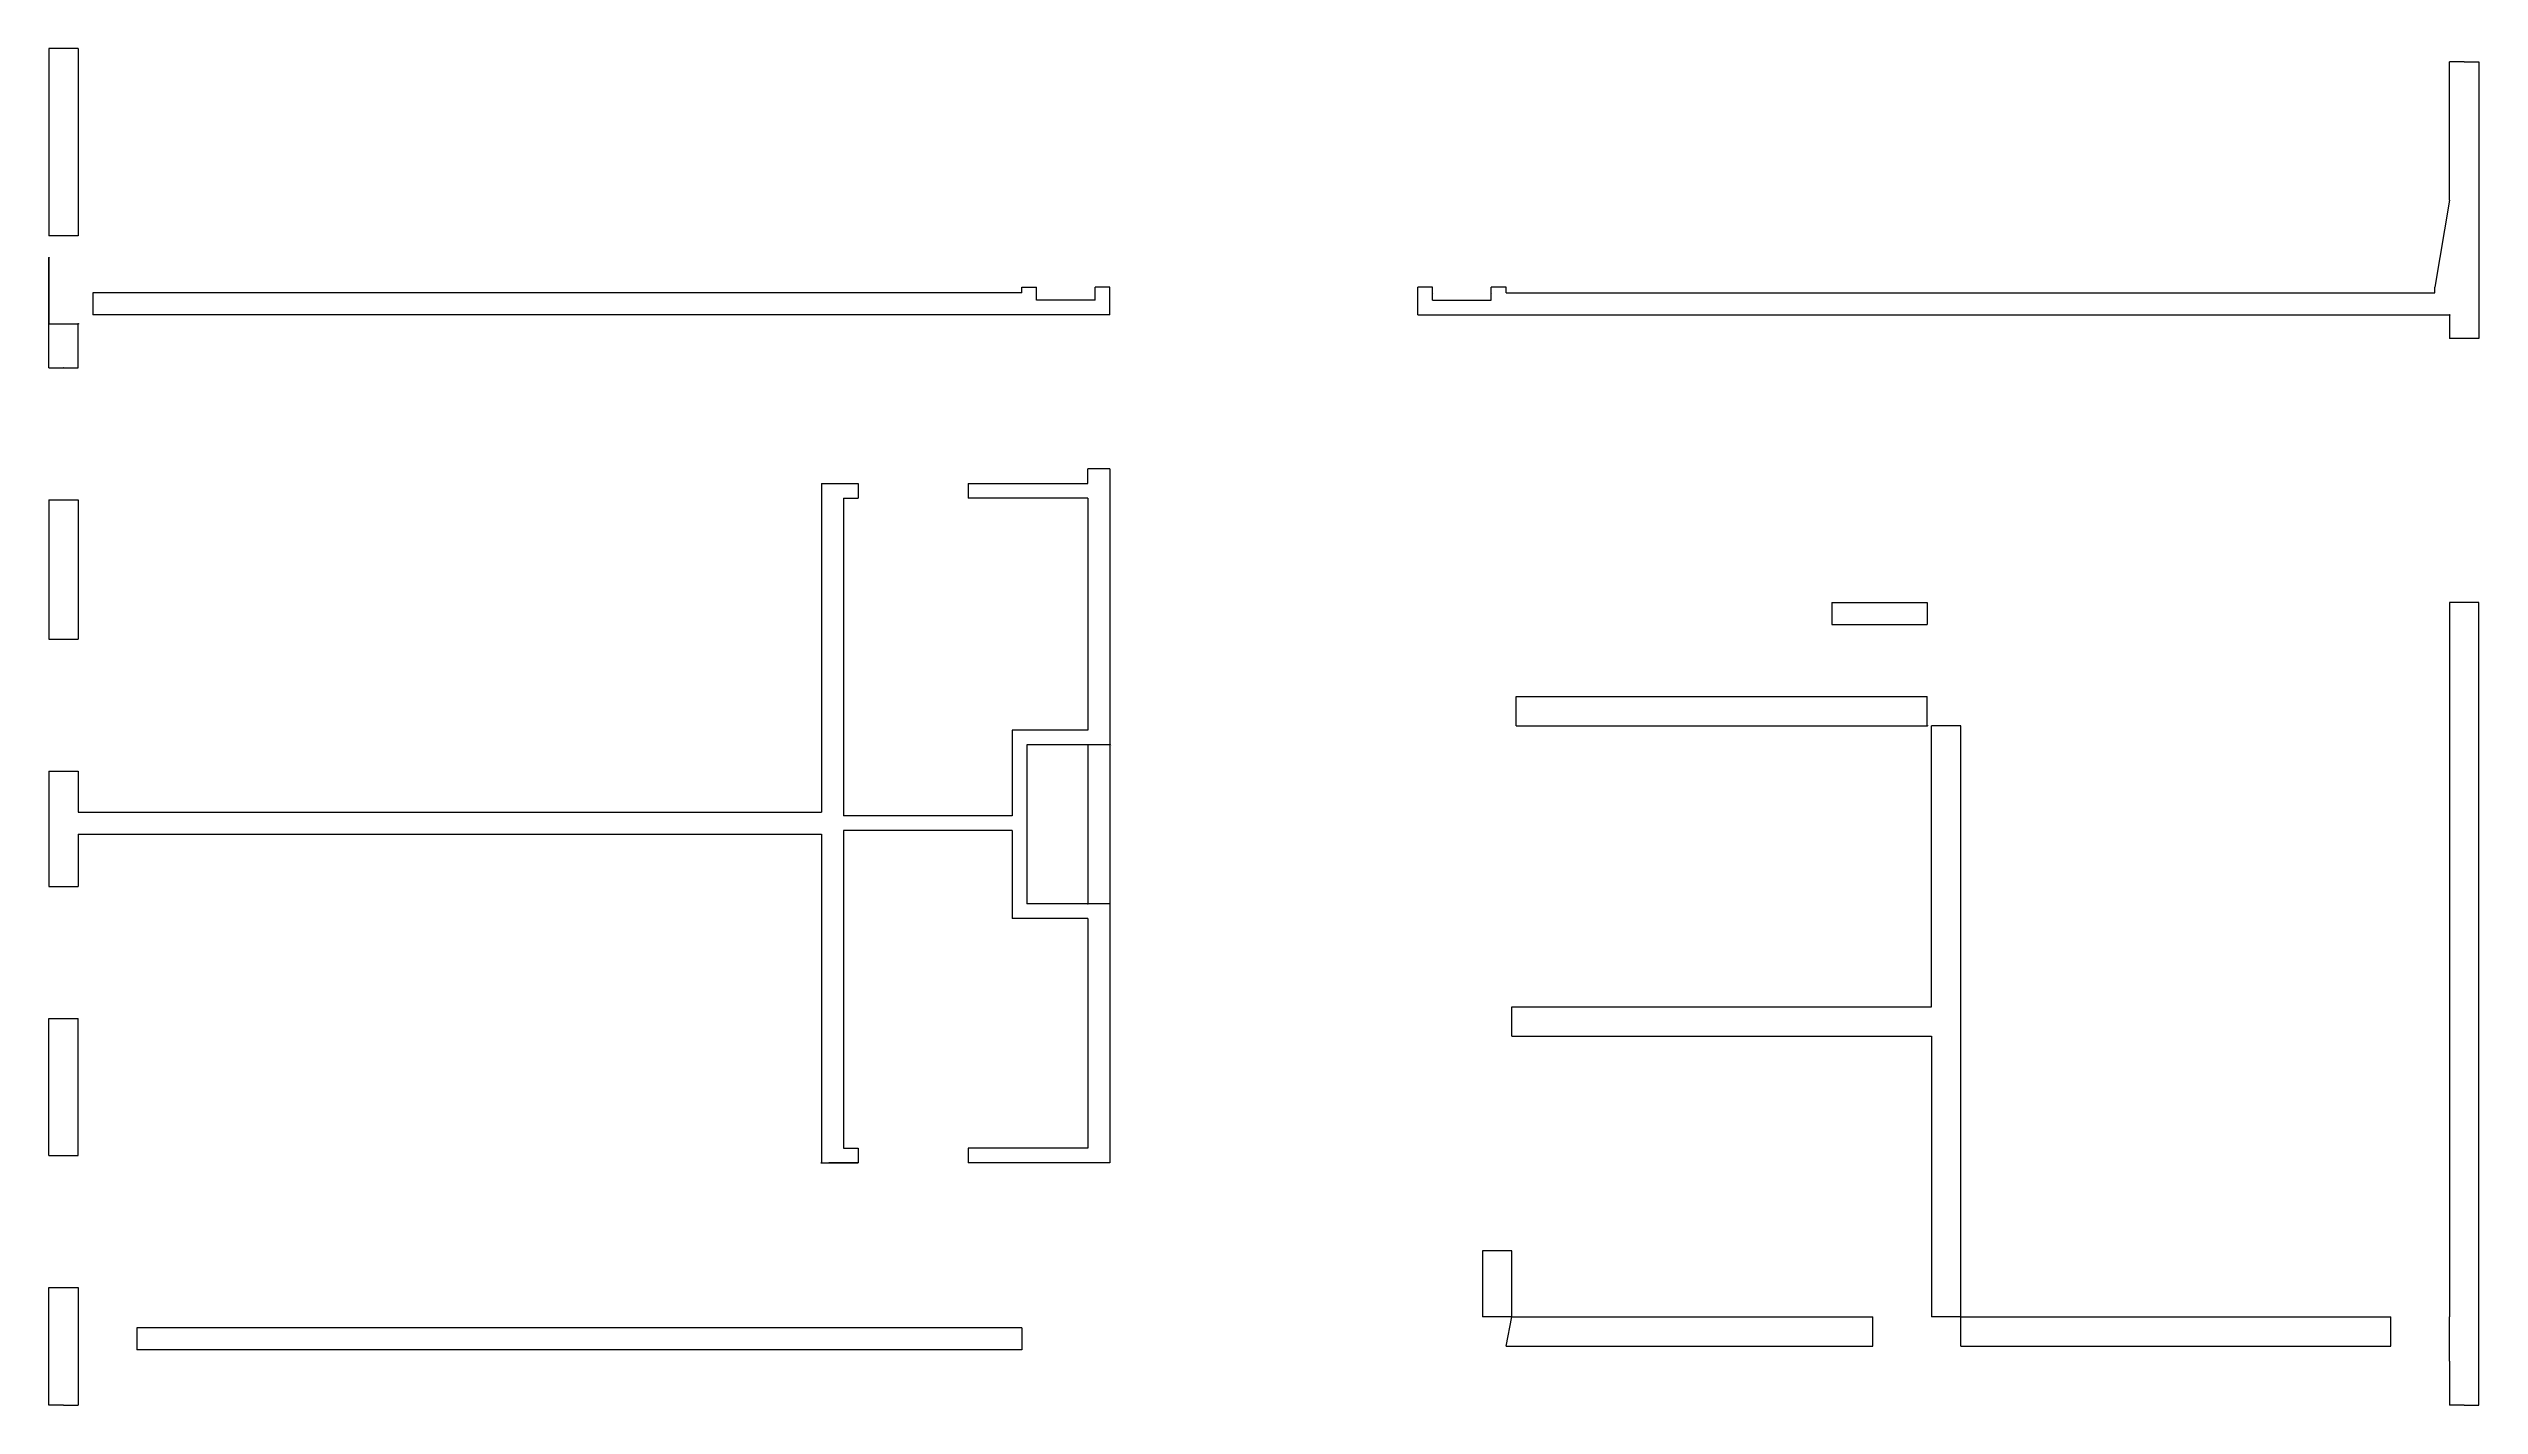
# Model space of a CAD drawing. Header units: metres. Extents: x 7978 to 27144, y 8157 to 45277.
# Drawn here: x 7978 to 24544, y 23787 to 33035 of the extents above; entities that cross this region are included whole.
import ezdxf

# ---------------------------------------------------------------- set-up
doc = ezdxf.new("R2010")
doc.units = ezdxf.units.M
doc.layers.add('WALL_DEBUG', color=7, linetype='Continuous')

msp = doc.modelspace()

# ---------------------------------------------------------------- linework, layer by layer
at = {"layer": 'debug', "color": 2}
for centre in [(7980, 31610), (8180, 31160), (24340, 31220), (20780, 28420), (15060, 28290), (15210, 28290), (15060, 27205), (13245, 25440), (8080, 24590), (17950, 24390), (17950, 24390), (17950, 24390), (17950, 24390), (17950, 24390), (21010, 24390), (21010, 24390), (21010, 24390), (21010, 24390), (21010, 24390)]:
    msp.add_circle(centre, 2, dxfattribs=at)
at = {"layer": 'debug', "color": 4}
for centre in [(7980, 31160), (8080, 30860), (8080, 30860), (13295, 25440)]:
    msp.add_circle(centre, 1, dxfattribs=at)
at = {"layer": 'WALL_DEBUG'}
for p, q in [((8180, 33035), (7980, 33035)), ((7980, 33035), (7980, 31760)), ((8180, 33035), (7980, 33035)), ((7980, 33035), (7980, 31760)), ((8180, 33035), (7980, 33035)), ((7980, 33035), (7980, 31760)), ((8180, 33035), (7980, 33035)), ((7980, 33035), (7980, 31760)), ((8180, 33035), (7980, 33035)), ((7980, 33035), (7980, 31760)), ((8180, 33035), (7980, 33035)), ((7980, 33035), (7980, 31760)), ((8180, 33035), (8180, 31760)), ((8180, 33035), (8180, 31760)), ((8180, 33035), (8180, 31760)), ((8180, 33035), (8180, 31760)), ((8180, 33035), (8180, 31760)), ((8180, 33035), (8180, 31760)), ((24440, 32945), (24340, 32945)), ((24340, 32003), (24340, 32945)), ((24440, 32945), (24340, 32945)), ((24340, 32003), (24340, 32945)), ((24440, 32945), (24340, 32945)), ((24340, 32003), (24340, 32945)), ((24440, 32945), (24340, 32945)), ((24340, 32003), (24340, 32945)), ((24440, 32945), (24340, 32945)), ((24340, 32003), (24340, 32945)), ((24440, 32945), (24340, 32945)), ((24340, 32003), (24340, 32945)), ((24440, 32945), (24540, 32945)), ((24440, 32945), (24540, 32945)), ((24440, 32945), (24540, 32945)), ((24440, 32945), (24540, 32945)), ((24440, 32945), (24540, 32945)), ((24440, 32945), (24540, 32945)), ((24540, 32945), (24540, 31060)), ((24540, 32945), (24540, 31060)), ((24540, 32945), (24540, 31060)), ((24540, 32945), (24540, 31060)), ((24540, 32945), (24540, 31060)), ((24540, 32945), (24540, 31060)), ((24340, 32003), (24240, 31410)), ((24340, 32003), (24240, 31410)), ((24340, 32003), (24240, 31410)), ((24340, 32003), (24240, 31410)), ((24340, 32003), (24240, 31410)), ((8180, 31760), (7980, 31760)), ((8180, 31760), (7980, 31760)), ((8180, 31760), (7980, 31760)), ((8180, 31760), (7980, 31760)), ((8180, 31760), (7980, 31760)), ((7980, 30860), (7980, 31610)), ((7980, 31610), (7980, 31160)), ((7980, 30860), (7980, 31610)), ((7980, 31610), (7980, 31160)), ((7980, 30860), (7980, 31610)), ((7980, 31610), (7980, 31160)), ((7980, 30860), (7980, 31610)), ((7980, 31610), (7980, 31160)), ((7980, 30860), (7980, 31610)), ((7980, 31610), (7980, 31160)), ((7980, 30860), (7980, 31610)), ((7980, 31610), (7980, 31160)), ((14610, 31370), (8280, 31370)), ((14610, 31370), (8280, 31370)), ((8280, 31370), (8280, 31220)), ((14610, 31370), (8280, 31370)), ((8280, 31370), (8280, 31220)), ((14610, 31370), (8280, 31370)), ((8280, 31370), (8280, 31220)), ((14610, 31370), (8280, 31370)), ((8280, 31370), (8280, 31220)), ((14610, 31370), (8280, 31370)), ((8280, 31370), (8280, 31220)), ((14610, 31370), (14610, 31410)), ((14610, 31370), (14610, 31410)), ((14610, 31410), (14710, 31410)), ((14610, 31370), (14610, 31410)), ((14610, 31410), (14710, 31410)), ((14610, 31370), (14610, 31410)), ((14610, 31410), (14710, 31410)), ((14610, 31370), (14610, 31410)), ((14610, 31410), (14710, 31410)), ((14610, 31370), (14610, 31410)), ((14610, 31410), (14710, 31410)), ((14710, 31320), (14710, 31410)), ((14710, 31320), (14710, 31410)), ((14710, 31320), (14710, 31410)), ((14710, 31320), (14710, 31410)), ((14710, 31320), (14710, 31410)), ((14710, 31320), (14710, 31410)), ((15110, 31320), (14710, 31320)), ((15110, 31320), (14710, 31320)), ((15110, 31320), (14710, 31320)), ((15110, 31320), (14710, 31320)), ((15110, 31320), (14710, 31320)), ((15110, 31320), (14710, 31320)), ((15110, 31320), (15110, 31410)), ((15110, 31320), (15110, 31410)), ((15210, 31410), (15110, 31410)), ((15110, 31320), (15110, 31410)), ((15210, 31410), (15110, 31410)), ((15110, 31320), (15110, 31410)), ((15210, 31410), (15110, 31410)), ((15110, 31320), (15110, 31410)), ((15210, 31410), (15110, 31410)), ((15110, 31320), (15110, 31410)), ((15210, 31410), (15110, 31410)), ((15210, 31220), (15210, 31410)), ((15210, 31220), (15210, 31410)), ((15210, 31220), (15210, 31410)), ((15210, 31220), (15210, 31410)), ((15210, 31220), (15210, 31410)), ((15210, 31220), (15210, 31410)), ((17310, 31220), (17310, 31410)), ((17410, 31410), (17310, 31410)), ((17310, 31220), (17310, 31410)), ((17410, 31410), (17310, 31410)), ((17310, 31220), (17310, 31410)), ((17410, 31410), (17310, 31410)), ((17310, 31220), (17310, 31410)), ((17410, 31410), (17310, 31410)), ((17310, 31220), (17310, 31410)), ((17410, 31410), (17310, 31410)), ((17310, 31220), (17310, 31410)), ((17410, 31320), (17410, 31410)), ((17410, 31320), (17410, 31410)), ((17410, 31320), (17410, 31410)), ((17410, 31320), (17410, 31410)), ((17410, 31320), (17410, 31410)), ((17410, 31320), (17410, 31410)), ((17410, 31320), (17810, 31320)), ((17410, 31320), (17810, 31320)), ((17410, 31320), (17810, 31320)), ((17410, 31320), (17810, 31320)), ((17410, 31320), (17810, 31320)), ((17410, 31320), (17810, 31320)), ((17810, 31320), (17810, 31410)), ((17810, 31320), (17810, 31410)), ((17910, 31410), (17810, 31410)), ((17810, 31320), (17810, 31410)), ((17910, 31410), (17810, 31410)), ((17810, 31320), (17810, 31410)), ((17910, 31410), (17810, 31410)), ((17810, 31320), (17810, 31410)), ((17910, 31410), (17810, 31410)), ((17810, 31320), (17810, 31410)), ((17910, 31410), (17810, 31410)), ((17910, 31370), (17910, 31410)), ((17910, 31370), (17910, 31410)), ((17910, 31370), (17910, 31410)), ((17910, 31370), (17910, 31410)), ((17910, 31370), (17910, 31410)), ((17910, 31370), (17910, 31410)), ((17910, 31370), (24240, 31370)), ((17910, 31370), (24240, 31370)), ((17910, 31370), (24240, 31370)), ((17910, 31370), (24240, 31370)), ((17910, 31370), (24240, 31370)), ((17910, 31370), (24240, 31370)), ((24240, 31370), (24240, 31410)), ((24240, 31370), (24240, 31410)), ((24240, 31370), (24240, 31410)), ((24240, 31370), (24240, 31410)), ((24240, 31370), (24240, 31410)), ((24240, 31370), (24240, 31410)), ((7980, 31160), (8180, 31160)), ((7980, 31160), (8180, 31160)), ((7980, 31160), (8180, 31160)), ((7980, 31160), (8180, 31160)), ((7980, 31160), (8180, 31160)), ((8180, 30860), (8180, 31160)), ((8180, 30860), (8180, 31160)), ((8180, 30860), (8180, 31160)), ((8180, 30860), (8180, 31160)), ((8180, 30860), (8180, 31160)), ((8180, 30860), (8180, 31160)), ((15210, 31220), (8280, 31220)), ((15210, 31220), (8280, 31220)), ((15210, 31220), (8280, 31220)), ((15210, 31220), (8280, 31220)), ((15210, 31220), (8280, 31220)), ((15210, 31220), (8280, 31220)), ((17310, 31220), (24340, 31220)), ((17310, 31220), (24340, 31220)), ((17310, 31220), (24340, 31220)), ((17310, 31220), (24340, 31220)), ((17310, 31220), (24340, 31220)), ((17310, 31220), (24340, 31220)), ((24340, 31220), (24340, 31060)), ((24340, 31220), (24340, 31060)), ((24340, 31220), (24340, 31060)), ((24340, 31220), (24340, 31060)), ((24340, 31220), (24340, 31060)), ((24340, 31220), (24340, 31060)), ((24540, 31060), (24340, 31060)), ((24540, 31060), (24340, 31060)), ((24540, 31060), (24340, 31060)), ((24540, 31060), (24340, 31060)), ((24540, 31060), (24340, 31060)), ((24540, 31060), (24340, 31060)), ((7980, 30860), (8180, 30860)), ((7980, 30860), (8180, 30860)), ((7980, 30860), (8180, 30860)), ((7980, 30860), (8180, 30860)), ((7980, 30860), (8180, 30860)), ((7980, 30860), (8180, 30860)), ((15210, 30170), (15060, 30170)), ((15060, 30070), (15060, 30170)), ((15210, 30170), (15060, 30170)), ((15060, 30070), (15060, 30170)), ((15210, 30170), (15060, 30170)), ((15060, 30070), (15060, 30170)), ((15210, 30170), (15060, 30170)), ((15060, 30070), (15060, 30170)), ((15210, 30170), (15060, 30170)), ((15060, 30070), (15060, 30170)), ((15210, 30170), (15060, 30170)), ((15060, 30070), (15060, 30170)), ((15210, 30170), (15210, 28290)), ((15210, 30170), (15210, 28290)), ((15210, 30170), (15210, 28290)), ((15210, 30170), (15210, 28290)), ((15210, 30170), (15210, 28290)), ((15210, 30170), (15210, 28290)), ((13245, 30070), (13245, 27830)), ((13245, 30070), (13495, 30070)), ((13245, 30070), (13245, 27830)), ((13245, 30070), (13495, 30070)), ((13245, 30070), (13245, 27830)), ((13245, 30070), (13495, 30070)), ((13245, 30070), (13245, 27830)), ((13245, 30070), (13495, 30070)), ((13245, 30070), (13245, 27830)), ((13245, 30070), (13495, 30070)), ((13245, 30070), (13245, 27830)), ((13245, 30070), (13495, 30070)), ((13495, 30070), (13495, 29970)), ((13495, 30070), (13495, 29970)), ((13495, 30070), (13495, 29970)), ((13495, 30070), (13495, 29970)), ((13495, 30070), (13495, 29970)), ((13495, 30070), (13495, 29970)), ((14245, 30070), (14245, 29970)), ((14245, 30070), (15060, 30070)), ((14245, 30070), (14245, 29970)), ((14245, 30070), (15060, 30070)), ((14245, 30070), (14245, 29970)), ((14245, 30070), (15060, 30070)), ((14245, 30070), (14245, 29970)), ((14245, 30070), (15060, 30070)), ((14245, 30070), (14245, 29970)), ((14245, 30070), (15060, 30070)), ((14245, 30070), (14245, 29970)), ((14245, 30070), (15060, 30070)), ((7980, 29960), (7980, 29010)), ((7980, 29960), (8180, 29960)), ((7980, 29960), (7980, 29010)), ((7980, 29960), (8180, 29960)), ((7980, 29960), (7980, 29010)), ((7980, 29960), (8180, 29960)), ((7980, 29960), (7980, 29010)), ((7980, 29960), (8180, 29960)), ((7980, 29960), (7980, 29010)), ((7980, 29960), (8180, 29960)), ((7980, 29960), (7980, 29010)), ((7980, 29960), (8180, 29960)), ((8180, 29960), (8180, 29010)), ((8180, 29960), (8180, 29010)), ((8180, 29960), (8180, 29010)), ((8180, 29960), (8180, 29010)), ((8180, 29960), (8180, 29010)), ((8180, 29960), (8180, 29010)), ((13395, 29970), (13395, 27805)), ((13395, 29970), (13495, 29970)), ((13395, 29970), (13395, 27805)), ((13395, 29970), (13495, 29970)), ((13395, 29970), (13395, 27805)), ((13395, 29970), (13495, 29970)), ((13395, 29970), (13395, 27805)), ((13395, 29970), (13495, 29970)), ((13395, 29970), (13395, 27805)), ((13395, 29970), (13495, 29970)), ((13395, 29970), (13395, 27805)), ((13395, 29970), (13495, 29970)), ((15060, 29970), (14245, 29970)), ((15060, 29970), (14245, 29970)), ((15060, 29970), (14245, 29970)), ((15060, 29970), (14245, 29970)), ((15060, 29970), (14245, 29970)), ((15060, 29970), (14245, 29970)), ((15060, 29970), (15060, 28390)), ((15060, 29970), (15060, 28390)), ((15060, 29970), (15060, 28390)), ((15060, 29970), (15060, 28390)), ((15060, 29970), (15060, 28390)), ((15060, 29970), (15060, 28390)), ((20130, 29260), (20780, 29260)), ((20130, 29260), (20130, 29110)), ((20130, 29260), (20780, 29260)), ((20130, 29260), (20130, 29110)), ((20130, 29260), (20780, 29260)), ((20130, 29260), (20130, 29110)), ((20130, 29260), (20780, 29260)), ((20130, 29260), (20130, 29110)), ((20130, 29260), (20780, 29260)), ((20130, 29260), (20130, 29110)), ((20130, 29260), (20780, 29260)), ((20130, 29260), (20130, 29110)), ((20780, 29260), (20780, 29110)), ((20780, 29260), (20780, 29110)), ((20780, 29260), (20780, 29110)), ((20780, 29260), (20780, 29110)), ((20780, 29260), (20780, 29110)), ((24540, 29260), (24340, 29260)), ((24340, 29260), (24340, 24390)), ((24540, 29260), (24340, 29260)), ((24340, 29260), (24340, 24390)), ((24540, 29260), (24340, 29260)), ((24340, 29260), (24340, 24390)), ((24540, 29260), (24340, 29260)), ((24340, 29260), (24340, 24390)), ((24540, 29260), (24340, 29260)), ((24340, 29260), (24340, 24390)), ((24540, 29260), (24340, 29260)), ((24340, 29260), (24340, 24390)), ((24540, 23790), (24540, 29260)), ((24540, 23790), (24540, 29260)), ((24540, 23790), (24540, 29260)), ((24540, 23790), (24540, 29260)), ((24540, 23790), (24540, 29260)), ((24540, 23790), (24540, 29260)), ((7980, 29010), (8180, 29010)), ((7980, 29010), (8180, 29010)), ((7980, 29010), (8180, 29010)), ((7980, 29010), (8180, 29010)), ((7980, 29010), (8180, 29010)), ((7980, 29010), (8180, 29010)), ((20130, 29110), (20780, 29110)), ((20130, 29110), (20780, 29110)), ((20130, 29110), (20780, 29110)), ((20130, 29110), (20780, 29110)), ((20130, 29110), (20780, 29110)), ((20130, 29110), (20780, 29110)), ((17980, 28620), (20780, 28620)), ((17980, 28420), (17980, 28620)), ((17980, 28620), (20780, 28620)), ((17980, 28420), (17980, 28620)), ((17980, 28620), (20780, 28620)), ((17980, 28420), (17980, 28620)), ((17980, 28620), (20780, 28620)), ((17980, 28420), (17980, 28620)), ((17980, 28620), (20780, 28620)), ((17980, 28420), (17980, 28620)), ((17980, 28620), (20780, 28620)), ((20780, 28420), (20780, 28620)), ((20780, 28420), (20780, 28620)), ((20780, 28420), (20780, 28620)), ((20780, 28420), (20780, 28620)), ((20780, 28420), (20780, 28620)), ((15060, 28390), (14545, 28390)), ((14545, 28390), (14545, 27805)), ((15060, 28390), (14545, 28390)), ((14545, 28390), (14545, 27805)), ((15060, 28390), (14545, 28390)), ((14545, 28390), (14545, 27805)), ((15060, 28390), (14545, 28390)), ((14545, 28390), (14545, 27805)), ((15060, 28390), (14545, 28390)), ((14545, 28390), (14545, 27805)), ((15060, 28390), (14545, 28390)), ((14545, 28390), (14545, 27805)), ((17980, 28420), (20780, 28420)), ((17980, 28420), (20780, 28420)), ((17980, 28420), (20780, 28420)), ((17980, 28420), (20780, 28420)), ((17980, 28420), (20780, 28420)), ((17980, 28420), (20780, 28420)), ((20810, 26505), (20810, 28420)), ((20810, 26505), (20810, 28420)), ((21010, 28420), (20810, 28420)), ((20810, 26505), (20810, 28420)), ((21010, 28420), (20810, 28420)), ((20810, 26505), (20810, 28420)), ((21010, 28420), (20810, 28420)), ((20810, 26505), (20810, 28420)), ((21010, 28420), (20810, 28420)), ((20810, 26505), (20810, 28420)), ((21010, 28420), (20810, 28420)), ((21010, 24390), (21010, 28420)), ((21010, 24390), (21010, 28420)), ((21010, 24390), (21010, 28420)), ((21010, 24390), (21010, 28420)), ((21010, 24390), (21010, 28420)), ((21010, 24390), (21010, 28420)), ((15060, 28290), (14645, 28290)), ((14645, 28290), (14645, 27205)), ((15060, 28290), (14645, 28290)), ((14645, 28290), (14645, 27205)), ((15060, 28290), (14645, 28290)), ((14645, 28290), (14645, 27205)), ((15060, 28290), (14645, 28290)), ((14645, 28290), (14645, 27205)), ((15060, 28290), (14645, 28290)), ((14645, 28290), (14645, 27205)), ((15060, 28290), (14645, 28290)), ((14645, 28290), (14645, 27205)), ((15210, 28290), (15060, 28290)), ((15060, 28290), (15060, 27205)), ((15060, 28290), (15060, 27205)), ((15210, 28290), (15060, 28290)), ((15210, 28290), (15060, 28290)), ((15210, 28290), (15060, 28290)), ((15210, 28290), (15060, 28290)), ((15210, 28290), (15210, 27205)), ((7980, 28110), (7980, 27325)), ((7980, 28110), (8180, 28110)), ((7980, 28110), (7980, 27325)), ((7980, 28110), (8180, 28110)), ((7980, 28110), (7980, 27325)), ((7980, 28110), (8180, 28110)), ((7980, 28110), (7980, 27325)), ((7980, 28110), (8180, 28110)), ((7980, 28110), (7980, 27325)), ((7980, 28110), (8180, 28110)), ((7980, 28110), (7980, 27325)), ((7980, 28110), (8180, 28110)), ((8180, 28110), (8180, 27830)), ((8180, 28110), (8180, 27830)), ((8180, 28110), (8180, 27830)), ((8180, 28110), (8180, 27830)), ((8180, 28110), (8180, 27830)), ((8180, 28110), (8180, 27830)), ((8180, 27830), (13245, 27830)), ((8180, 27830), (13245, 27830)), ((8180, 27830), (13245, 27830)), ((8180, 27830), (13245, 27830)), ((8180, 27830), (13245, 27830)), ((8180, 27830), (13245, 27830)), ((8180, 27680), (8180, 27325)), ((8180, 27680), (13245, 27680)), ((8180, 27680), (8180, 27325)), ((8180, 27680), (13245, 27680)), ((8180, 27680), (8180, 27325)), ((8180, 27680), (13245, 27680)), ((8180, 27680), (8180, 27325)), ((8180, 27680), (13245, 27680)), ((8180, 27680), (8180, 27325)), ((8180, 27680), (13245, 27680)), ((8180, 27680), (8180, 27325)), ((8180, 27680), (13245, 27680)), ((13245, 27680), (13245, 25440)), ((13245, 27680), (13245, 25440)), ((13245, 27680), (13245, 25440)), ((13245, 27680), (13245, 25440)), ((13245, 27680), (13245, 25440)), ((13245, 27680), (13245, 25440)), ((14545, 27805), (13395, 27805)), ((14545, 27805), (13395, 27805)), ((14545, 27805), (13395, 27805)), ((14545, 27805), (13395, 27805)), ((14545, 27805), (13395, 27805)), ((14545, 27805), (13395, 27805)), ((14545, 27705), (13395, 27705)), ((13395, 27705), (13395, 25540)), ((14545, 27705), (13395, 27705)), ((13395, 27705), (13395, 25540)), ((14545, 27705), (13395, 27705)), ((13395, 27705), (13395, 25540)), ((14545, 27705), (13395, 27705)), ((13395, 27705), (13395, 25540)), ((14545, 27705), (13395, 27705)), ((13395, 27705), (13395, 25540)), ((14545, 27705), (13395, 27705)), ((13395, 27705), (13395, 25540)), ((14545, 27705), (14545, 27105)), ((14545, 27705), (14545, 27105)), ((14545, 27705), (14545, 27105)), ((14545, 27705), (14545, 27105)), ((14545, 27705), (14545, 27105)), ((14545, 27705), (14545, 27105)), ((7980, 27325), (8180, 27325)), ((7980, 27325), (8180, 27325)), ((7980, 27325), (8180, 27325)), ((7980, 27325), (8180, 27325)), ((7980, 27325), (8180, 27325)), ((7980, 27325), (8180, 27325)), ((15060, 27205), (14645, 27205)), ((15060, 27205), (14645, 27205)), ((15060, 27205), (14645, 27205)), ((15060, 27205), (14645, 27205)), ((15060, 27205), (14645, 27205)), ((15060, 27205), (14645, 27205)), ((15210, 27205), (15060, 27205)), ((15210, 27205), (15060, 27205)), ((15210, 27205), (15060, 27205)), ((15210, 27205), (15060, 27205)), ((15210, 27205), (15060, 27205)), ((15210, 27205), (15060, 27205)), ((15210, 27205), (15210, 25440)), ((15210, 27205), (15210, 25440)), ((15210, 27205), (15210, 25440)), ((15210, 27205), (15210, 25440)), ((15210, 27205), (15210, 25440)), ((15210, 27205), (15210, 25440)), ((15060, 27105), (14545, 27105)), ((15060, 27105), (14545, 27105)), ((15060, 27105), (14545, 27105)), ((15060, 27105), (14545, 27105)), ((15060, 27105), (14545, 27105)), ((15060, 27105), (14545, 27105)), ((15060, 27105), (15060, 25540)), ((15060, 27105), (15060, 25540)), ((15060, 27105), (15060, 25540)), ((15060, 27105), (15060, 25540)), ((15060, 27105), (15060, 25540)), ((15060, 27105), (15060, 25540)), ((17950, 26505), (20810, 26505)), ((17950, 26305), (17950, 26505)), ((17950, 26505), (20810, 26505)), ((17950, 26305), (17950, 26505)), ((17950, 26505), (20810, 26505)), ((17950, 26305), (17950, 26505)), ((17950, 26505), (20810, 26505)), ((17950, 26305), (17950, 26505)), ((17950, 26505), (20810, 26505)), ((17950, 26305), (17950, 26505)), ((17950, 26505), (20810, 26505)), ((7980, 25490), (7980, 26425)), ((7980, 26425), (8180, 26425)), ((7980, 25490), (7980, 26425)), ((7980, 26425), (8180, 26425)), ((7980, 25490), (7980, 26425)), ((7980, 26425), (8180, 26425)), ((7980, 25490), (7980, 26425)), ((7980, 26425), (8180, 26425)), ((7980, 25490), (7980, 26425)), ((7980, 26425), (8180, 26425)), ((7980, 25490), (7980, 26425)), ((7980, 26425), (8180, 26425)), ((8180, 25490), (8180, 26425)), ((8180, 25490), (8180, 26425)), ((8180, 25490), (8180, 26425)), ((8180, 25490), (8180, 26425)), ((8180, 25490), (8180, 26425)), ((8180, 25490), (8180, 26425)), ((17950, 26305), (20810, 26305)), ((17950, 26305), (20810, 26305)), ((17950, 26305), (20810, 26305)), ((17950, 26305), (20810, 26305)), ((17950, 26305), (20810, 26305)), ((17950, 26305), (20810, 26305)), ((20810, 26305), (20810, 24390)), ((20810, 26305), (20810, 24390)), ((20810, 26305), (20810, 24390)), ((20810, 26305), (20810, 24390)), ((20810, 26305), (20810, 24390)), ((20810, 26305), (20810, 24390)), ((13395, 25540), (13495, 25540)), ((13395, 25540), (13495, 25540)), ((13395, 25540), (13495, 25540)), ((13395, 25540), (13495, 25540)), ((13395, 25540), (13495, 25540)), ((13395, 25540), (13495, 25540)), ((13495, 25540), (13495, 25440)), ((13495, 25540), (13495, 25440)), ((13495, 25540), (13495, 25440)), ((13495, 25540), (13495, 25440)), ((13495, 25540), (13495, 25440)), ((13495, 25540), (13495, 25440)), ((15060, 25540), (14245, 25540)), ((14245, 25540), (14245, 25440)), ((15060, 25540), (14245, 25540)), ((14245, 25540), (14245, 25440)), ((15060, 25540), (14245, 25540)), ((14245, 25540), (14245, 25440)), ((15060, 25540), (14245, 25540)), ((14245, 25540), (14245, 25440)), ((15060, 25540), (14245, 25540)), ((14245, 25540), (14245, 25440)), ((15060, 25540), (14245, 25540)), ((14245, 25540), (14245, 25440)), ((7980, 25490), (8180, 25490)), ((7980, 25490), (8180, 25490)), ((7980, 25490), (8180, 25490)), ((7980, 25490), (8180, 25490)), ((7980, 25490), (8180, 25490)), ((7980, 25490), (8180, 25490)), ((13245, 25440), (13495, 25440)), ((13245, 25440), (13295, 25440)), ((13245, 25440), (13295, 25440)), ((13245, 25440), (13295, 25440)), ((13245, 25440), (13295, 25440)), ((13245, 25440), (13295, 25440)), ((13495, 25440), (13295, 25440)), ((13495, 25440), (13295, 25440)), ((13495, 25440), (13295, 25440)), ((13495, 25440), (13295, 25440)), ((13495, 25440), (13295, 25440)), ((13495, 25440), (13295, 25440)), ((15210, 25440), (14245, 25440)), ((15210, 25440), (14245, 25440)), ((15210, 25440), (14245, 25440)), ((15210, 25440), (14245, 25440)), ((15210, 25440), (14245, 25440)), ((15210, 25440), (14245, 25440)), ((17950, 24840), (17750, 24840)), ((17750, 24840), (17750, 24390)), ((17950, 24840), (17750, 24840)), ((17750, 24840), (17750, 24390)), ((17950, 24840), (17750, 24840)), ((17750, 24840), (17750, 24390)), ((17950, 24840), (17750, 24840)), ((17750, 24840), (17750, 24390)), ((17950, 24840), (17750, 24840)), ((17750, 24840), (17750, 24390)), ((17950, 24840), (17750, 24840)), ((17750, 24840), (17750, 24390)), ((17950, 24390), (17950, 24840)), ((17950, 24390), (17950, 24840)), ((17950, 24390), (17950, 24840)), ((17950, 24390), (17950, 24840)), ((17950, 24390), (17950, 24840)), ((17950, 24390), (17950, 24840)), ((7980, 23790), (7980, 24590)), ((7980, 24590), (8080, 24590)), ((7980, 23790), (7980, 24590)), ((7980, 24590), (8080, 24590)), ((7980, 23790), (7980, 24590)), ((7980, 24590), (8080, 24590)), ((7980, 23790), (7980, 24590)), ((7980, 24590), (8080, 24590)), ((7980, 23790), (7980, 24590)), ((7980, 24590), (8080, 24590)), ((7980, 23790), (7980, 24590)), ((7980, 24590), (8080, 24590)), ((8080, 24590), (8180, 24590)), ((8080, 24590), (8180, 24590)), ((8080, 24590), (8180, 24590)), ((8080, 24590), (8180, 24590)), ((8080, 24590), (8180, 24590)), ((8080, 24590), (8180, 24590)), ((8180, 24590), (8180, 24390)), ((8180, 24590), (8180, 24390)), ((8180, 24590), (8180, 24390)), ((8180, 24590), (8180, 24390)), ((8180, 24590), (8180, 24390)), ((8180, 24590), (8180, 24390)), ((8180, 24390), (8180, 24090)), ((8180, 24390), (8180, 24090)), ((8180, 24390), (8180, 24090)), ((8180, 24390), (8180, 24090)), ((8180, 24390), (8180, 24090)), ((17950, 24390), (17750, 24390)), ((17950, 24390), (17750, 24390)), ((17950, 24390), (17750, 24390)), ((17950, 24390), (17750, 24390)), ((17950, 24390), (17750, 24390)), ((17910, 24190), (17950, 24390)), ((17910, 24190), (17950, 24390)), ((17910, 24190), (17950, 24390)), ((17910, 24190), (17950, 24390)), ((17910, 24190), (17950, 24390)), ((17950, 24390), (20410, 24390)), ((17950, 24390), (20410, 24390)), ((17950, 24390), (20410, 24390)), ((17950, 24390), (20410, 24390)), ((17950, 24390), (20410, 24390)), ((17950, 24390), (20410, 24390)), ((20410, 24190), (20410, 24390)), ((20410, 24190), (20410, 24390)), ((20410, 24190), (20410, 24390)), ((20410, 24190), (20410, 24390)), ((20410, 24190), (20410, 24390)), ((21010, 24390), (20810, 24390)), ((21010, 24390), (20810, 24390)), ((21010, 24390), (20810, 24390)), ((21010, 24390), (20810, 24390)), ((21010, 24390), (20810, 24390)), ((21010, 24390), (23940, 24390)), ((21010, 24190), (21010, 24390)), ((21010, 24390), (23940, 24390)), ((21010, 24190), (21010, 24390)), ((21010, 24390), (23940, 24390)), ((21010, 24190), (21010, 24390)), ((21010, 24390), (23940, 24390)), ((21010, 24190), (21010, 24390)), ((21010, 24390), (23940, 24390)), ((21010, 24190), (21010, 24390)), ((21010, 24390), (23940, 24390)), ((23940, 24190), (23940, 24390)), ((23940, 24190), (23940, 24390)), ((23940, 24190), (23940, 24390)), ((23940, 24190), (23940, 24390)), ((23940, 24190), (23940, 24390)), ((24340, 24090), (24340, 24390)), ((24340, 24090), (24340, 24390)), ((24340, 24090), (24340, 24390)), ((24340, 24090), (24340, 24390)), ((24340, 24090), (24340, 24390)), ((14610, 24315), (8580, 24315)), ((14610, 24315), (8580, 24315)), ((8580, 24315), (8580, 24165)), ((14610, 24315), (8580, 24315)), ((8580, 24315), (8580, 24165)), ((14610, 24315), (8580, 24315)), ((8580, 24315), (8580, 24165)), ((14610, 24315), (8580, 24315)), ((8580, 24315), (8580, 24165)), ((14610, 24315), (8580, 24315)), ((8580, 24315), (8580, 24165)), ((14610, 24315), (14610, 24165)), ((14610, 24315), (14610, 24165)), ((14610, 24315), (14610, 24165)), ((14610, 24315), (14610, 24165)), ((14610, 24315), (14610, 24165)), ((17910, 24190), (20410, 24190)), ((17910, 24190), (20410, 24190)), ((17910, 24190), (20410, 24190)), ((17910, 24190), (20410, 24190)), ((17910, 24190), (20410, 24190)), ((17910, 24190), (20410, 24190)), ((21010, 24190), (23940, 24190)), ((21010, 24190), (23940, 24190)), ((21010, 24190), (23940, 24190)), ((21010, 24190), (23940, 24190)), ((21010, 24190), (23940, 24190)), ((21010, 24190), (23940, 24190)), ((8180, 24090), (8180, 23790)), ((8180, 24090), (8180, 23790)), ((8180, 24090), (8180, 23790)), ((8180, 24090), (8180, 23790)), ((8180, 24090), (8180, 23790)), ((8180, 24090), (8180, 23790)), ((14610, 24165), (8580, 24165)), ((14610, 24165), (8580, 24165)), ((14610, 24165), (8580, 24165)), ((14610, 24165), (8580, 24165)), ((14610, 24165), (8580, 24165)), ((14610, 24165), (8580, 24165)), ((24340, 24090), (24340, 23790)), ((24340, 24090), (24340, 23790)), ((24340, 24090), (24340, 23790)), ((24340, 24090), (24340, 23790)), ((24340, 24090), (24340, 23790)), ((24340, 24090), (24340, 23790)), ((8080, 23790), (7980, 23790)), ((8080, 23790), (7980, 23790)), ((8080, 23790), (7980, 23790)), ((8080, 23790), (7980, 23790)), ((8080, 23790), (7980, 23790)), ((8080, 23790), (7980, 23790)), ((8080, 23790), (8180, 23790)), ((8080, 23790), (8180, 23790)), ((8080, 23790), (8180, 23790)), ((8080, 23790), (8180, 23790)), ((8080, 23790), (8180, 23790)), ((8080, 23790), (8180, 23790)), ((24440, 23790), (24340, 23790)), ((24440, 23790), (24340, 23790)), ((24440, 23790), (24340, 23790)), ((24440, 23790), (24340, 23790)), ((24440, 23790), (24340, 23790)), ((24440, 23790), (24340, 23790)), ((24440, 23790), (24540, 23790)), ((24440, 23790), (24540, 23790)), ((24440, 23790), (24540, 23790)), ((24440, 23790), (24540, 23790)), ((24440, 23790), (24540, 23790)), ((24440, 23790), (24540, 23790))]:
    msp.add_line(p, q, dxfattribs=at)

# ---------------------------------------------------------------- texts
at = {"layer": 'comp_debug_text', "char_height": 2.5, "attachment_point": 1}
for s, insert in [('53', (8080, 33035)), ('21', (24390, 32945)), ('21', (24490, 32945)), ('21', (24340, 32474)), ('53', (7980, 32398)), ('53', (8180, 32398)), ('21', (24540, 32002)), ('16', (7980, 31385)), ('52', (11445, 31370)), ('52', (14610, 31390)), ('51', (14710, 31365)), ('51', (14910, 31320)), ('51', (15110, 31365)), ('59', (15210, 31315)), ('21', (17310, 31315)), ('20', (17410, 31365)), ('20', (17610, 31320)), ('20', (17810, 31365)), ('27', (17910, 31390)), ('27', (21075, 31370)), ('27', (24240, 31390)), ('59', (11745, 31220)), ('21', (20825, 31220)), ('16', (7980, 31010)), ('16', (8180, 31010)), ('21', (24340, 31140)), ('21', (24440, 31060)), ('16', (8030, 30860)), ('16', (8130, 30860)), ('18', (15135, 30170)), ('18', (13370, 30070)), ('18', (13495, 30020)), ('18', (14245, 30020)), ('18', (14652, 30070)), ('18', (15060, 30120)), ('17', (8080, 29960)), ('18', (13445, 29970)), ('18', (14652, 29970)), ('17', (7980, 29485)), ('17', (8180, 29485)), ('18', (15060, 29180)), ('18', (15210, 29230)), ('69', (20130, 29185)), ('69', (20455, 29260)), ('42', (24440, 29260)), ('17', (8080, 29010)), ('69', (20455, 29110)), ('18', (13245, 28950)), ('18', (13395, 28888)), ('48', (19380, 28620)), ('18', (14802, 28390)), ('47', (19380, 28420)), ('18', (14852, 28290)), ('18', (15135, 28290)), ('18', (8080, 28110)), ('18', (14545, 28098)), ('18', (8180, 27970)), ('18', (7980, 27718)), ('18', (10712, 27830)), ('18', (10712, 27680)), ('18', (13970, 27805)), ('18', (13970, 27705)), ('18', (14645, 27748)), ('18', (15060, 27748)), ('18', (15210, 27748)), ('18', (8180, 27502)), ('18', (14545, 27405)), ('46', (20810, 27462)), ('18', (8080, 27325)), ('18', (14852, 27205)), ('18', (15135, 27205)), ('18', (14802, 27105)), ('42', (24340, 26825)), ('18', (13245, 26560)), ('18', (13395, 26622)), ('46', (19380, 26505)), ('42', (24540, 26525)), ('19', (8080, 26425)), ('44', (21010, 26405)), ('18', (15060, 26322)), ('18', (15210, 26322)), ('45', (19380, 26305)), ('19', (7980, 25958)), ('19', (8180, 25958)), ('18', (13445, 25540)), ('18', (14652, 25540)), ('19', (8080, 25490)), ('18', (13270, 25440)), ('18', (13395, 25440)), ('18', (13495, 25490)), ('18', (14245, 25490)), ('18', (14728, 25440)), ('45', (20810, 25348)), ('43', (17850, 24840)), ('13', (8030, 24590)), ('13', (8130, 24590)), ('43', (17750, 24615)), ('43', (17950, 24615)), ('13', (8180, 24490)), ('43', (19180, 24390)), ('44', (22475, 24390)), ('13', (7980, 24190)), ('14', (11595, 24315)), ('40', (19160, 24190)), ('41', (22475, 24190)), ('15', (11595, 24165)), ('13', (8180, 23940)), ('42', (24340, 23940)), ('13', (8030, 23790)), ('13', (8130, 23790)), ('42', (24390, 23790)), ('42', (24490, 23790))]:
    msp.add_mtext(s, dxfattribs=dict(at, insert=insert))
at = {"layer": 'debug', "char_height": 2.5, "attachment_point": 1}
for s, insert in [('debug', (7980, 31610)), ('discarded 16', (7980, 31160)), ('debug', (8180, 31160)), ('debug', (24340, 31220)), ('discarded 16', (8080, 30860)), ('discarded 16', (8080, 30860)), ('debug', (20780, 28420)), ('debug', (15060, 28290)), ('debug', (15210, 28290)), ('debug', (15060, 27205)), ('debug', (13245, 25440)), ('discarded 18', (13295, 25440)), ('debug', (8080, 24590)), ('debug', (17950, 24390)), ('debug', (17950, 24390)), ('debug', (17950, 24390)), ('debug', (17950, 24390)), ('debug', (17950, 24390)), ('debug', (21010, 24390)), ('debug', (21010, 24390)), ('debug', (21010, 24390)), ('debug', (21010, 24390)), ('debug', (21010, 24390))]:
    msp.add_mtext(s, dxfattribs=dict(at, insert=insert))

doc.saveas('drawing.dxf')
